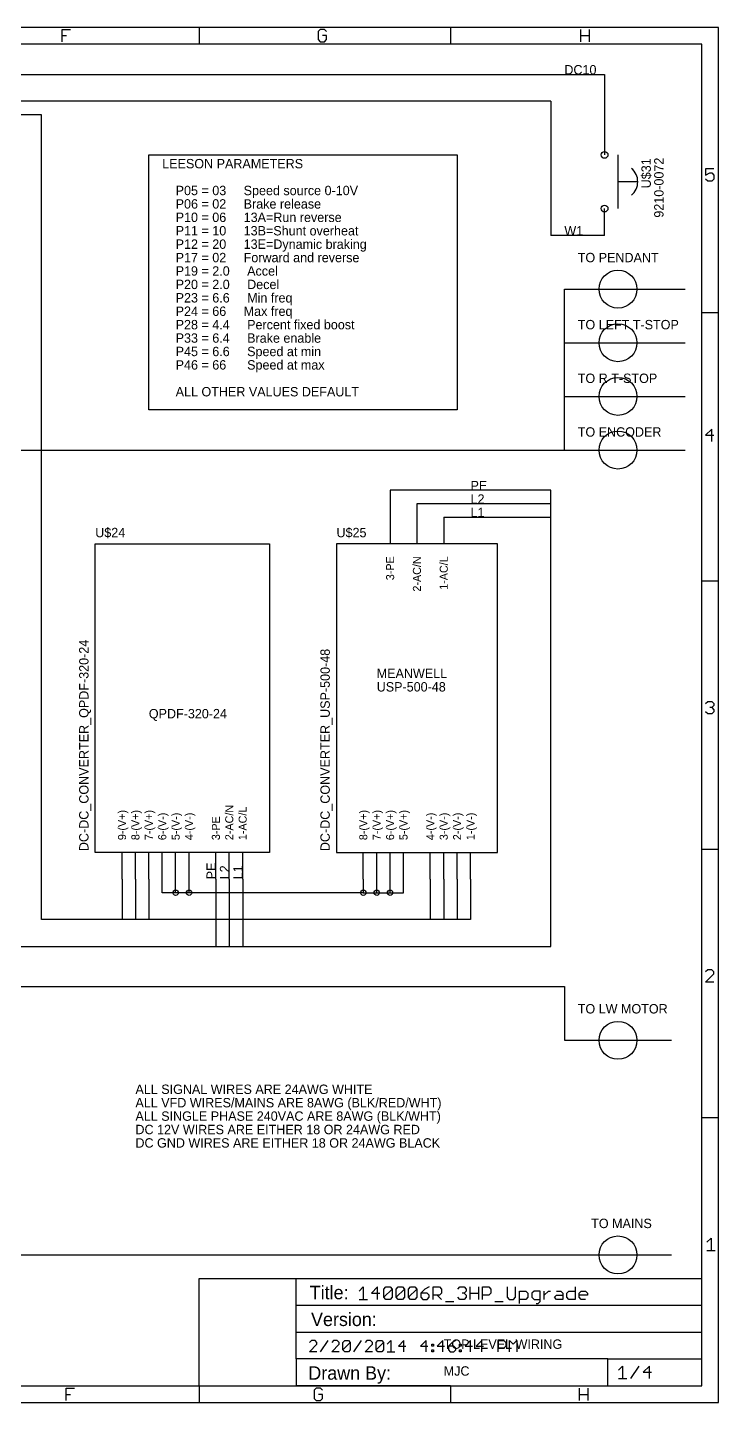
# Model space of a CAD drawing. Extents: x 0 to 387, y 0 to 260.
# Drawn here: x 256.4 to 387.4, y 0 to 260.4 of the extents above; entities that cross this region are included whole.
import ezdxf
from ezdxf.enums import TextEntityAlignment as Align

# ---------------------------------------------------------------- set-up
doc = ezdxf.new("R2010")
doc.units = 0
for name, color, linetype in [('91', 94, 'CONTINUOUS'), ('92', 174, 'CONTINUOUS'), ('94', 14, 'CONTINUOUS'), ('95', 251, 'CONTINUOUS'), ('96', 251, 'CONTINUOUS')]:
    doc.layers.add(name, color=color, linetype=linetype)

msp = doc.modelspace()

# ---------------------------------------------------------------- linework, layer by layer
at = {"layer": '91'}
for p, q in [((68.58, 251.46), (365.76, 251.46)), ((365.76, 251.46), (365.76, 238.76)), ((355.6, 246.38), (71.12, 246.38)), ((355.6, 246.38), (355.6, 220.98)), ((279.4, 236.22), (337.82, 236.22)), ((279.4, 187.96), (279.4, 236.22)), ((337.82, 236.22), (337.82, 187.96)), ((365.76, 220.98), (355.6, 220.98)), ((337.82, 187.96), (279.4, 187.96)), ((355.6, 172.72), (325.12, 172.72)), ((325.12, 172.72), (325.12, 167.64)), ((355.6, 170.18), (330.2, 170.18)), ((330.2, 170.18), (330.2, 167.64)), ((335.28, 167.64), (355.6, 167.64)), ((274.32, 99.06), (274.32, 91.44)), ((276.86, 99.06), (276.86, 91.44)), ((279.4, 99.06), (279.4, 91.44)), ((281.94, 96.52), (281.94, 99.06)), ((284.48, 96.52), (284.48, 99.06)), ((287.02, 96.52), (287.02, 99.06)), ((292.1, 99.06), (292.1, 86.36)), ((294.64, 99.06), (294.64, 86.36)), ((297.18, 99.06), (297.18, 86.36)), ((320.04, 99.06), (320.04, 96.52)), ((322.58, 96.52), (322.58, 99.06)), ((325.12, 96.52), (325.12, 99.06)), ((327.66, 96.52), (327.66, 99.06)), ((332.74, 99.06), (332.74, 91.44)), ((335.28, 99.06), (335.28, 91.44)), ((337.82, 99.06), (337.82, 91.44)), ((340.36, 99.06), (340.36, 91.44)), ((284.48, 96.52), (281.94, 96.52)), ((287.02, 96.52), (284.48, 96.52)), ((320.04, 96.52), (287.02, 96.52)), ((320.04, 96.52), (322.58, 96.52)), ((322.58, 96.52), (325.12, 96.52)), ((325.12, 96.52), (327.66, 96.52))]:
    msp.add_line(p, q, dxfattribs=at)
for centre in [(284.48, 96.52), (287.02, 96.52), (320.04, 96.52), (322.58, 96.52), (325.12, 96.52)]:
    msp.add_circle(centre, 0.508, dxfattribs=at)
at = {"layer": '92'}
for p, q in [((259.08, 243.84), (93.98, 243.84)), ((259.08, 91.44), (259.08, 243.84)), ((358.14, 200.66), (358.14, 210.82)), ((358.14, 210.82), (381, 210.82)), ((358.14, 190.5), (358.14, 200.66)), ((358.14, 200.66), (381, 200.66)), ((358.14, 180.34), (358.14, 190.5)), ((358.14, 190.5), (381, 190.5)), ((129.54, 180.34), (358.14, 180.34)), ((358.14, 180.34), (381, 180.34)), ((355.6, 86.36), (355.6, 172.72)), ((340.36, 91.44), (259.08, 91.44)), ((190.5, 86.36), (355.6, 86.36)), ((134.62, 78.74), (358.14, 78.74)), ((358.14, 78.74), (358.14, 68.58)), ((358.14, 68.58), (378.46, 68.58)), ((160.02, 27.94), (378.46, 27.94))]:
    msp.add_line(p, q, dxfattribs=at)
at = {"layer": '94'}
for p, q in [((288.925, 260.35), (241.3, 260.35)), ((336.55, 260.35), (288.925, 260.35)), ((288.925, 260.35), (288.925, 257.175)), ((387.35, 260.35), (336.55, 260.35)), ((336.55, 260.35), (336.55, 257.175)), ((387.35, 206.375), (387.35, 260.35)), ((262.9916, 257.6576), (262.9916, 259.9964)), ((262.9916, 259.9964), (264.5508, 259.9964)), ((262.9916, 258.827), (263.7712, 258.827)), ((311.8954, 259.9964), (311.5056, 259.6066)), ((311.5056, 259.6066), (311.5056, 258.0474)), ((311.5056, 258.0474), (311.8954, 257.6576)), ((312.675, 259.9964), (311.8954, 259.9964)), ((313.0648, 258.827), (312.2852, 258.827)), ((313.0648, 259.6066), (312.675, 259.9964)), ((312.675, 257.6576), (313.0648, 258.0474)), ((313.0648, 258.0474), (313.0648, 258.827)), ((361.2896, 257.6576), (361.2896, 259.9964)), ((361.2896, 258.827), (362.8488, 258.827)), ((362.8488, 259.9964), (362.8488, 257.6576)), ((288.925, 257.175), (241.3, 257.175)), ((336.55, 257.175), (288.925, 257.175)), ((311.8954, 257.6576), (312.675, 257.6576)), ((384.175, 257.175), (336.55, 257.175)), ((384.175, 206.375), (384.175, 257.175)), ((365.76, 241.3), (365.76, 236.22)), ((368.3, 236.22), (368.3, 231.14)), ((386.4708, 233.5804), (384.9116, 233.5804)), ((384.9116, 233.5804), (384.9116, 232.411)), ((384.9116, 232.411), (385.6912, 232.8008)), ((385.6912, 232.8008), (386.081, 232.8008)), ((386.081, 232.8008), (386.4708, 232.411)), ((386.4708, 232.411), (386.4708, 231.6314)), ((368.3, 231.14), (368.3, 226.06)), ((372.11, 231.14), (368.3, 231.14)), ((385.3014, 231.2416), (384.9116, 231.6314)), ((386.081, 231.2416), (385.3014, 231.2416)), ((386.4708, 231.6314), (386.081, 231.2416)), ((365.76, 220.98), (365.76, 226.06)), ((384.175, 155.575), (384.175, 206.375)), ((384.175, 206.375), (387.35, 206.375)), ((387.35, 155.575), (387.35, 206.375)), ((386.081, 184.3044), (384.9116, 183.135)), ((384.9116, 183.135), (386.4708, 183.135)), ((386.081, 181.9656), (386.081, 184.3044)), ((325.12, 167.64), (325.12, 162.56)), ((330.2, 167.64), (330.2, 162.56)), ((335.28, 167.64), (335.28, 162.56)), ((269.24, 162.56), (302.26, 162.56)), ((269.24, 104.14), (269.24, 162.56)), ((302.26, 162.56), (302.26, 104.14)), ((314.96, 162.56), (314.96, 104.14)), ((345.44, 162.56), (314.96, 162.56)), ((345.44, 104.14), (345.44, 162.56)), ((384.175, 104.775), (384.175, 155.575)), ((384.175, 155.575), (387.35, 155.575)), ((387.35, 104.775), (387.35, 155.575)), ((384.9116, 132.3526), (385.3014, 132.7424)), ((385.3014, 130.4036), (384.9116, 130.7934)), ((385.3014, 132.7424), (386.081, 132.7424)), ((386.081, 130.4036), (385.3014, 130.4036)), ((386.081, 131.573), (385.6912, 131.573)), ((386.081, 132.7424), (386.4708, 132.3526)), ((386.4708, 131.9628), (386.081, 131.573)), ((386.081, 131.573), (386.4708, 131.1832)), ((386.4708, 130.7934), (386.081, 130.4036)), ((386.4708, 132.3526), (386.4708, 131.9628)), ((386.4708, 131.1832), (386.4708, 130.7934)), ((384.175, 53.975), (384.175, 104.775)), ((384.175, 104.775), (387.35, 104.775)), ((387.35, 53.975), (387.35, 104.775)), ((302.26, 104.14), (269.24, 104.14)), ((274.32, 99.06), (274.32, 104.14)), ((276.86, 99.06), (276.86, 104.14)), ((279.4, 99.06), (279.4, 104.14)), ((281.94, 99.06), (281.94, 104.14)), ((284.48, 99.06), (284.48, 104.14)), ((287.02, 99.06), (287.02, 104.14)), ((292.1, 99.06), (292.1, 104.14)), ((294.64, 99.06), (294.64, 104.14)), ((297.18, 99.06), (297.18, 104.14)), ((314.96, 104.14), (345.44, 104.14)), ((320.04, 99.06), (320.04, 104.14)), ((322.58, 99.06), (322.58, 104.14)), ((325.12, 99.06), (325.12, 104.14)), ((327.66, 99.06), (327.66, 104.14)), ((332.74, 99.06), (332.74, 104.14)), ((335.28, 99.06), (335.28, 104.14)), ((337.82, 99.06), (337.82, 104.14)), ((340.36, 99.06), (340.36, 104.14)), ((385.3014, 81.9424), (384.9116, 81.5526)), ((384.9116, 79.6036), (386.4708, 81.1628)), ((386.081, 81.9424), (385.3014, 81.9424)), ((386.4708, 81.5526), (386.081, 81.9424)), ((386.4708, 81.1628), (386.4708, 81.5526)), ((386.4708, 79.6036), (384.9116, 79.6036)), ((384.175, 23.495), (384.175, 53.975)), ((384.175, 53.975), (387.35, 53.975)), ((387.35, 0), (387.35, 53.975)), ((385.1656, 30.3628), (385.9452, 31.1424)), ((385.1656, 28.8036), (386.7248, 28.8036)), ((385.9452, 31.1424), (385.9452, 28.8036)), ((288.925, 3.175), (288.925, 23.495)), ((288.925, 23.495), (307.34, 23.495)), ((307.34, 23.495), (384.175, 23.495)), ((307.34, 18.415), (307.34, 23.495)), ((384.175, 18.415), (384.175, 23.495)), ((319.2526, 21.0918), (320.0322, 21.8714)), ((320.0322, 21.8714), (320.0322, 19.5326)), ((322.7608, 21.8714), (321.5914, 20.702)), ((322.7608, 19.5326), (322.7608, 21.8714)), ((323.9302, 21.4816), (324.32, 21.8714)), ((323.9302, 19.9224), (323.9302, 21.4816)), ((323.9302, 19.9224), (325.4894, 21.4816)), ((324.32, 21.8714), (325.0996, 21.8714)), ((325.0996, 21.8714), (325.4894, 21.4816)), ((325.4894, 21.4816), (325.4894, 19.9224)), ((326.269, 21.4816), (326.6588, 21.8714)), ((326.269, 19.9224), (326.269, 21.4816)), ((326.269, 19.9224), (327.8282, 21.4816)), ((326.6588, 21.8714), (327.4384, 21.8714)), ((327.4384, 21.8714), (327.8282, 21.4816)), ((327.8282, 21.4816), (327.8282, 19.9224)), ((328.6078, 21.4816), (328.9976, 21.8714)), ((328.6078, 19.9224), (328.6078, 21.4816)), ((328.6078, 19.9224), (330.167, 21.4816)), ((328.9976, 21.8714), (329.7772, 21.8714)), ((329.7772, 21.8714), (330.167, 21.4816)), ((330.167, 21.4816), (330.167, 19.9224)), ((331.7262, 21.4816), (330.9466, 20.702)), ((332.5058, 21.8714), (331.7262, 21.4816)), ((333.2854, 19.5326), (333.2854, 21.8714)), ((333.2854, 21.8714), (334.4548, 21.8714)), ((334.4548, 21.8714), (334.8446, 21.4816)), ((334.8446, 21.4816), (334.8446, 20.702)), ((337.963, 21.4816), (338.3528, 21.8714)), ((338.3528, 21.8714), (339.1324, 21.8714)), ((339.1324, 21.8714), (339.5222, 21.4816)), ((339.5222, 21.0918), (339.1324, 20.702)), ((339.5222, 21.4816), (339.5222, 21.0918)), ((340.3018, 19.5326), (340.3018, 21.8714)), ((341.861, 21.8714), (341.861, 19.5326)), ((342.6406, 19.5326), (342.6406, 21.8714)), ((342.6406, 21.8714), (343.81, 21.8714)), ((343.81, 21.8714), (344.1998, 21.4816)), ((344.1998, 21.4816), (344.1998, 20.702)), ((347.3182, 21.8714), (347.3182, 19.9224)), ((348.8774, 19.9224), (348.8774, 21.8714)), ((349.657, 18.753), (349.657, 21.0918)), ((349.657, 21.0918), (350.8264, 21.0918)), ((350.8264, 21.0918), (351.2162, 20.702)), ((352.3856, 21.0918), (351.9958, 20.702)), ((353.555, 21.0918), (352.3856, 21.0918)), ((353.555, 19.1428), (353.555, 21.0918)), ((354.3346, 19.5326), (354.3346, 21.0918)), ((354.3346, 20.3122), (355.1141, 21.0918)), ((355.1141, 21.0918), (355.504, 21.0918)), ((356.6733, 21.0918), (357.4529, 21.0918)), ((357.4529, 21.0918), (357.8427, 20.702)), ((358.6223, 20.702), (359.0121, 21.0918)), ((359.0121, 21.0918), (360.1815, 21.0918)), ((360.1815, 21.8714), (360.1815, 19.5326)), ((360.9611, 20.702), (361.3509, 21.0918)), ((361.3509, 21.0918), (362.1305, 21.0918)), ((362.1305, 21.0918), (362.5203, 20.702)), ((307.34, 13.335), (307.34, 18.415)), ((307.34, 18.415), (384.175, 18.415)), ((319.2526, 19.5326), (320.8118, 19.5326)), ((321.5914, 20.702), (323.1506, 20.702)), ((324.32, 19.5326), (323.9302, 19.9224)), ((325.0996, 19.5326), (324.32, 19.5326)), ((325.4894, 19.9224), (325.0996, 19.5326)), ((326.6588, 19.5326), (326.269, 19.9224)), ((327.4384, 19.5326), (326.6588, 19.5326)), ((327.8282, 19.9224), (327.4384, 19.5326)), ((328.9976, 19.5326), (328.6078, 19.9224)), ((329.7772, 19.5326), (328.9976, 19.5326)), ((330.167, 19.9224), (329.7772, 19.5326)), ((330.9466, 20.702), (330.9466, 19.9224)), ((332.116, 20.702), (330.9466, 20.702)), ((330.9466, 19.9224), (331.3364, 19.5326)), ((331.3364, 19.5326), (332.116, 19.5326)), ((332.5058, 20.3122), (332.116, 20.702)), ((332.116, 19.5326), (332.5058, 19.9224)), ((332.5058, 19.9224), (332.5058, 20.3122)), ((334.4548, 20.3122), (333.2854, 20.3122)), ((334.065, 20.3122), (334.8446, 19.5326)), ((334.8446, 20.702), (334.4548, 20.3122)), ((335.6242, 19.1428), (337.1834, 19.1428)), ((338.3528, 19.5326), (337.963, 19.9224)), ((339.1324, 19.5326), (338.3528, 19.5326)), ((339.1324, 20.702), (338.7426, 20.702)), ((339.1324, 20.702), (339.5222, 20.3122)), ((339.5222, 19.9224), (339.1324, 19.5326)), ((339.5222, 20.3122), (339.5222, 19.9224)), ((340.3018, 20.702), (341.861, 20.702)), ((343.81, 20.3122), (342.6406, 20.3122)), ((344.1998, 20.702), (343.81, 20.3122)), ((344.9794, 19.1428), (346.5386, 19.1428)), ((347.3182, 19.9224), (347.708, 19.5326)), ((347.708, 19.5326), (348.4876, 19.5326)), ((348.4876, 19.5326), (348.8774, 19.9224)), ((350.8264, 19.5326), (349.657, 19.5326)), ((351.2162, 19.9224), (350.8264, 19.5326)), ((351.2162, 20.702), (351.2162, 19.9224)), ((351.9958, 20.702), (351.9958, 19.9224)), ((351.9958, 19.9224), (352.3856, 19.5326)), ((352.3856, 19.5326), (353.555, 19.5326)), ((352.7754, 18.753), (353.1652, 18.753)), ((353.1652, 18.753), (353.555, 19.1428)), ((356.2835, 19.9224), (356.6733, 20.3122)), ((356.6733, 19.5326), (356.2835, 19.9224)), ((356.6733, 20.3122), (357.8427, 20.3122)), ((357.8427, 19.5326), (356.6733, 19.5326)), ((357.8427, 20.702), (357.8427, 19.5326)), ((358.6223, 19.9224), (358.6223, 20.702)), ((359.0121, 19.5326), (358.6223, 19.9224)), ((360.1815, 19.5326), (359.0121, 19.5326)), ((360.9611, 19.9224), (360.9611, 20.702)), ((362.5203, 20.3122), (360.9611, 20.3122)), ((361.3509, 19.5326), (360.9611, 19.9224)), ((362.1305, 19.5326), (361.3509, 19.5326)), ((362.5203, 20.702), (362.5203, 20.3122)), ((384.175, 13.335), (384.175, 18.415)), ((307.34, 8.255), (307.34, 13.335)), ((307.34, 13.335), (384.175, 13.335)), ((384.175, 8.255), (384.175, 13.335)), ((310.1936, 11.7239), (309.8419, 11.3722)), ((309.8419, 9.6139), (311.2486, 11.0206)), ((310.8969, 11.7239), (310.1936, 11.7239)), ((311.2486, 11.3722), (310.8969, 11.7239)), ((311.2486, 11.0206), (311.2486, 11.3722)), ((311.9468, 9.6139), (313.3535, 11.7239)), ((314.4034, 11.7239), (314.0517, 11.3722)), ((314.0517, 9.6139), (315.4584, 11.0206)), ((315.1067, 11.7239), (314.4034, 11.7239)), ((315.4584, 11.3722), (315.1067, 11.7239)), ((315.4584, 11.0206), (315.4584, 11.3722)), ((316.1567, 11.3722), (316.5083, 11.7239)), ((316.1567, 9.9656), (316.1567, 11.3722)), ((316.1567, 9.9656), (317.5633, 11.3722)), ((316.5083, 11.7239), (317.2117, 11.7239)), ((317.2117, 11.7239), (317.5633, 11.3722)), ((317.5633, 11.3722), (317.5633, 9.9656)), ((318.2616, 9.6139), (319.6682, 11.7239)), ((320.7182, 11.7239), (320.3665, 11.3722)), ((320.3665, 9.6139), (321.7732, 11.0206)), ((321.4215, 11.7239), (320.7182, 11.7239)), ((321.7732, 11.3722), (321.4215, 11.7239)), ((321.7732, 11.0206), (321.7732, 11.3722)), ((322.4714, 11.3722), (322.8231, 11.7239)), ((322.4714, 9.9656), (322.4714, 11.3722)), ((322.4714, 9.9656), (323.8781, 11.3722)), ((322.8231, 11.7239), (323.5264, 11.7239)), ((323.5264, 11.7239), (323.8781, 11.3722)), ((323.8781, 11.3722), (323.8781, 9.9656)), ((324.5763, 11.0206), (325.2797, 11.7239)), ((325.2797, 11.7239), (325.2797, 9.6139)), ((327.7363, 11.7239), (326.6813, 10.6689)), ((326.6813, 10.6689), (328.0879, 10.6689)), ((327.7363, 9.6139), (327.7363, 11.7239)), ((331.9461, 11.7239), (330.8911, 10.6689)), ((330.8911, 10.6689), (332.2978, 10.6689)), ((331.9461, 9.6139), (331.9461, 11.7239)), ((332.996, 11.0206), (333.3477, 11.0206)), ((332.996, 10.6689), (332.996, 11.0206)), ((333.3477, 10.6689), (332.996, 10.6689)), ((333.3477, 11.0206), (333.3477, 10.6689)), ((335.1035, 11.7239), (334.0485, 10.6689)), ((334.0485, 10.6689), (335.4551, 10.6689)), ((335.1035, 9.6139), (335.1035, 11.7239)), ((336.8567, 11.3722), (336.1534, 10.6689)), ((336.1534, 10.6689), (336.1534, 9.9656)), ((337.2084, 10.6689), (336.1534, 10.6689)), ((337.5601, 11.7239), (336.8567, 11.3722)), ((337.5601, 10.3172), (337.2084, 10.6689)), ((338.2583, 11.0206), (338.61, 11.0206)), ((338.2583, 10.6689), (338.2583, 11.0206)), ((338.61, 10.6689), (338.2583, 10.6689)), ((338.61, 11.0206), (338.61, 10.6689)), ((340.3658, 11.7239), (339.3108, 10.6689)), ((339.3108, 10.6689), (340.7174, 10.6689)), ((340.3658, 9.6139), (340.3658, 11.7239)), ((342.4707, 11.7239), (341.4157, 10.6689)), ((341.4157, 10.6689), (342.8224, 10.6689)), ((342.4707, 9.6139), (342.4707, 11.7239)), ((345.6255, 9.6139), (345.6255, 11.7239)), ((345.6255, 11.7239), (346.6805, 11.7239)), ((346.6805, 11.7239), (347.0322, 11.3722)), ((347.0322, 10.6689), (346.6805, 10.3172)), ((347.0322, 11.3722), (347.0322, 10.6689)), ((347.7304, 9.6139), (347.7304, 11.7239)), ((347.7304, 11.7239), (348.4338, 11.0206)), ((348.4338, 11.0206), (349.1371, 11.7239)), ((349.1371, 11.7239), (349.1371, 9.6139)), ((366.395, 8.255), (307.34, 8.255)), ((307.34, 8.255), (307.34, 3.175)), ((311.2486, 9.6139), (309.8419, 9.6139)), ((315.4584, 9.6139), (314.0517, 9.6139)), ((316.5083, 9.6139), (316.1567, 9.9656)), ((317.2117, 9.6139), (316.5083, 9.6139)), ((317.5633, 9.9656), (317.2117, 9.6139)), ((321.7732, 9.6139), (320.3665, 9.6139)), ((322.8231, 9.6139), (322.4714, 9.9656)), ((323.5264, 9.6139), (322.8231, 9.6139)), ((323.8781, 9.9656), (323.5264, 9.6139)), ((324.5763, 9.6139), (325.983, 9.6139)), ((332.996, 9.9656), (333.3477, 9.9656)), ((332.996, 9.6139), (332.996, 9.9656)), ((333.3477, 9.6139), (332.996, 9.6139)), ((333.3477, 9.9656), (333.3477, 9.6139)), ((336.1534, 9.9656), (336.5051, 9.6139)), ((336.5051, 9.6139), (337.2084, 9.6139)), ((337.2084, 9.6139), (337.5601, 9.9656)), ((337.5601, 9.9656), (337.5601, 10.3172)), ((338.2583, 9.9656), (338.61, 9.9656)), ((338.2583, 9.6139), (338.2583, 9.9656)), ((338.61, 9.6139), (338.2583, 9.6139)), ((338.61, 9.9656), (338.61, 9.6139)), ((346.6805, 10.3172), (345.6255, 10.3172)), ((366.395, 3.175), (366.395, 8.255)), ((366.395, 8.255), (384.175, 8.255)), ((384.175, 3.175), (384.175, 8.255)), ((368.4016, 6.1058), (369.1812, 6.8854)), ((369.1812, 6.8854), (369.1812, 4.5466)), ((370.7404, 4.5466), (372.2996, 6.8854)), ((374.2486, 6.8854), (373.0792, 5.716)), ((373.0792, 5.716), (374.6384, 5.716)), ((374.2486, 4.5466), (374.2486, 6.8854)), ((241.3, 3.175), (288.925, 3.175)), ((263.7536, 0.3556), (263.7536, 2.6944)), ((263.7536, 2.6944), (265.3128, 2.6944)), ((288.925, 3.175), (307.34, 3.175)), ((288.925, 3.175), (288.925, 0)), ((336.55, 3.175), (307.34, 3.175)), ((307.34, 3.175), (366.395, 3.175)), ((311.1334, 2.6944), (310.7436, 2.3046)), ((311.913, 2.6944), (311.1334, 2.6944)), ((312.3028, 2.3046), (311.913, 2.6944)), ((336.55, 3.175), (336.55, 0)), ((361.0356, 0.3556), (361.0356, 2.6944)), ((362.5948, 2.6944), (362.5948, 0.3556)), ((366.395, 3.175), (384.175, 3.175)), ((368.4016, 4.5466), (369.9608, 4.5466)), ((241.3, 0), (288.925, 0)), ((263.7536, 1.525), (264.5332, 1.525)), ((288.925, 0), (336.55, 0)), ((310.7436, 2.3046), (310.7436, 0.7454)), ((310.7436, 0.7454), (311.1334, 0.3556)), ((311.1334, 0.3556), (311.913, 0.3556)), ((312.3028, 1.525), (311.5232, 1.525)), ((311.913, 0.3556), (312.3028, 0.7454)), ((312.3028, 0.7454), (312.3028, 1.525)), ((336.55, 0), (387.35, 0)), ((361.0356, 1.525), (362.5948, 1.525))]:
    msp.add_line(p, q, dxfattribs=at)
for centre, radius in [((365.76, 236.22), 0.635), ((365.76, 226.06), 0.635), ((368.3, 210.82), 3.5921), ((368.3, 200.66), 3.5921), ((368.3, 190.5), 3.5921), ((368.3, 180.34), 3.5921), ((368.3, 68.58), 3.5921), ((368.3, 27.94), 3.5921)]:
    msp.add_circle(centre, radius, dxfattribs=at)
msp.add_arc((368.7763, 231.14), 3.2727, 309.0932, 50.9068, dxfattribs=at)

# ---------------------------------------------------------------- texts
for s, height, p in [('DC10', 1.778, (358.14, 251.46)), ('LEESON PARAMETERS', 1.778, (281.94, 233.68)), ('P05 = 03     Speed source 0-10V', 1.778, (284.48, 228.6)), ('P06 = 02     Brake release', 1.778, (284.48, 226.06)), ('P10 = 06     13A=Run reverse', 1.778, (284.48, 223.52)), ('P11 = 10     13B=Shunt overheat', 1.778, (284.48, 220.98)), ('W1', 1.778, (358.14, 220.98)), ('P12 = 20     13E=Dynamic braking', 1.778, (284.48, 218.44)), ('P17 = 02     Forward and reverse', 1.778, (284.48, 215.9)), ('TO PENDANT', 1.778, (360.68, 215.9)), ('P19 = 2.0     Accel', 1.778, (284.48, 213.36)), ('P20 = 2.0     Decel', 1.778, (284.48, 210.82)), ('P23 = 6.6     Min freq', 1.778, (284.48, 208.28)), ('P24 = 66     Max freq', 1.778, (284.48, 205.74)), ('P28 = 4.4     Percent fixed boost', 1.778, (284.48, 203.2)), ('TO LEFT T-STOP', 1.778, (360.68, 203.2)), ('P33 = 6.4     Brake enable', 1.778, (284.48, 200.66)), ('P45 = 6.6     Speed at min', 1.778, (284.48, 198.12)), ('P46 = 66      Speed at max', 1.778, (284.48, 195.58)), ('TO R T-STOP', 1.778, (360.68, 193.04)), ('ALL OTHER VALUES DEFAULT', 1.778, (284.48, 190.5)), ('TO ENCODER', 1.778, (360.68, 182.88)), ('PE', 1.778, (340.36, 172.72)), ('L2', 1.778, (340.36, 170.18)), ('L1', 1.778, (340.36, 167.64)), ('U$24', 1.778, (269.24, 163.83)), ('U$25', 1.778, (314.96, 163.83)), ('MEANWELL', 1.778, (322.58, 137.16)), ('USP-500-48', 1.778, (322.58, 134.62)), ('QPDF-320-24', 1.778, (279.4, 129.54)), ('TO LW MOTOR', 1.778, (360.68, 73.66)), ('ALL SIGNAL WIRES ARE 24AWG WHITE', 1.778, (276.86, 58.42)), ('ALL VFD WIRES/MAINS ARE 8AWG (BLK/RED/WHT)', 1.778, (276.86, 55.88)), ('ALL SINGLE PHASE 240VAC ARE 8AWG (BLK/WHT)', 1.778, (276.86, 53.34)), ('DC 12V WIRES ARE EITHER 18 OR 24AWG RED', 1.778, (276.86, 50.8)), ('DC GND WIRES ARE EITHER 18 OR 24AWG BLACK', 1.778, (276.86, 48.26)), ('TO MAINS', 1.778, (363.22, 33.02)), ('Title:', 2.54, (309.88, 19.558)), ('Version:', 2.54, (310.134, 14.478)), ('TOP LEVEL WIRING', 1.778, (335.28, 10.16)), ('Drawn By:', 2.54, (309.626, 4.318)), ('MJC', 1.778, (335.28, 5.08))]:
    msp.add_text(s, height=height, dxfattribs=at).set_placement(p)
for s, p in [('DC-DC_CONVERTER_QPDF-320-24', (267.97, 104.394)), ('DC-DC_CONVERTER_USP-500-48', (313.69, 104.394)), ('PE', (292.1, 99.06)), ('L2', (294.64, 99.06)), ('L1', (297.18, 99.06))]:
    msp.add_text(s, height=1.778, rotation=90, dxfattribs=at).set_placement(p)
at = {"layer": '95'}
for s, height, p in [('U$31', 1.778, (372.745, 235.585)), ('3-PE', 1.524, (324.358, 160.2232)), ('2-AC/N', 1.524, (329.438, 160.2232)), ('1-AC/L', 1.524, (334.518, 160.2232))]:
    msp.add_text(s, height=height, rotation=90, dxfattribs=at).set_placement(p, align=Align.TOP_RIGHT)
for s, p in [('9-(V+)', (275.082, 106.4768)), ('8-(V+)', (277.622, 106.4768)), ('7-(V+)', (280.162, 106.4768)), ('2-AC/N', (295.402, 106.4768)), ('1-AC/L', (297.942, 106.4768)), ('8-(V+)', (320.802, 106.4768)), ('7-(V+)', (323.342, 106.4768)), ('6-(V+)', (325.882, 106.4768)), ('5-(V+)', (328.422, 106.4768)), ('6-(V-)', (282.702, 106.4768)), ('5-(V-)', (285.242, 106.4768)), ('4-(V-)', (287.782, 106.4768)), ('3-PE', (292.862, 106.4768)), ('4-(V-)', (333.502, 106.4768)), ('3-(V-)', (336.042, 106.4768)), ('2-(V-)', (338.582, 106.4768)), ('1-(V-)', (341.122, 106.4768))]:
    msp.add_text(s, height=1.524, rotation=90, dxfattribs=at).set_placement(p)
at = {"layer": '96'}
msp.add_text('9210-0072', height=1.778, rotation=90, dxfattribs=at).set_placement((375.158, 235.712), align=Align.TOP_RIGHT)

doc.saveas('drawing.dxf')
